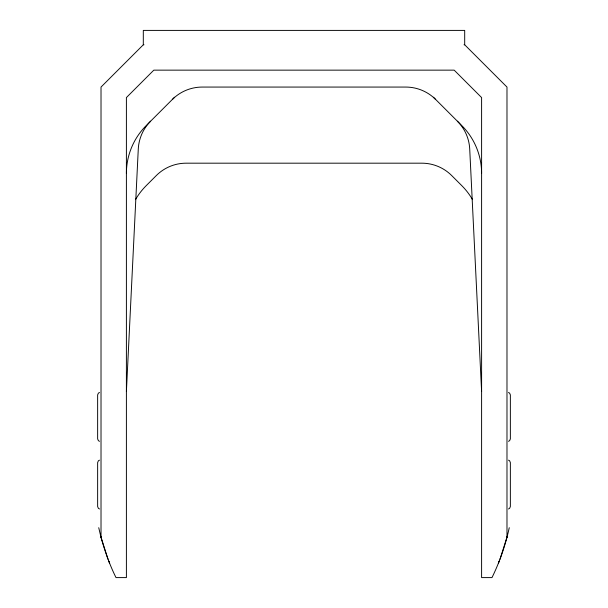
<?xml version="1.0" encoding="UTF-8"?>
<svg xmlns="http://www.w3.org/2000/svg" width="608" height="608" viewBox="0 0 608 608"><rect width="100%" height="100%" fill="white"/><g stroke="black" fill="none" stroke-linecap="round" stroke-linejoin="round"><path stroke-width="0.91" d="M126.396 391.537L138.282 149.028A42.286 42.286 0 0 1 150.617 121.197M509.261 527.698C505.529 544.935 499.768 561.769 491.986 577.6L481.604 577.6L481.604 97.576L454.184 70.148L153.816 70.148L126.396 97.576L126.396 577.6L116.014 577.6C109.6 564.779 104.895 551.19 101.019 537.411L101.019 87.066L143.306 44.779L143.306 30.4L464.694 30.4L464.694 44.779L506.981 87.066L506.981 537.411M507.254 536.332L500.004 559.246M499.229 561.237L498.522 563.016L498.522 561.328M174.587 97.219L146.209 125.598A67.663 67.663 0 0 0 126.396 173.44M99.514 392.494L98.382 393.148L97.637 394.919L97.637 438.9L98.382 440.663L99.514 441.324M99.514 460.15L98.382 460.811L97.637 462.582L97.637 506.555L98.382 508.326L99.514 508.98M508.486 441.324L509.618 440.663L510.363 438.9L510.363 394.919L509.618 393.148L508.486 392.494M508.486 508.98L509.618 508.326L510.363 506.555L510.363 462.582L509.618 460.811L508.486 460.15M143.306 44.779L143.99 44.779M464.01 44.779L464.694 44.779M433.413 97.219L461.791 125.598A67.663 67.663 0 0 1 481.604 173.44M108.771 561.23L109.478 563.016L109.478 561.328M107.996 559.246L100.746 536.332M101.019 537.411L98.739 527.698M481.604 391.537L469.718 149.028A42.286 42.286 0 0 0 457.383 121.197M435.64 99.454A42.286 42.286 0 0 0 405.741 87.066L202.259 87.066A42.286 42.286 0 0 0 172.36 99.454M472.545 199.667A67.663 67.663 0 0 0 461.791 185.653L451.706 175.568A42.286 42.286 0 0 0 421.808 163.18L186.192 163.18A42.286 42.286 0 0 0 156.294 175.568L146.209 185.653A67.663 67.663 0 0 0 135.455 199.667"/></g></svg>
